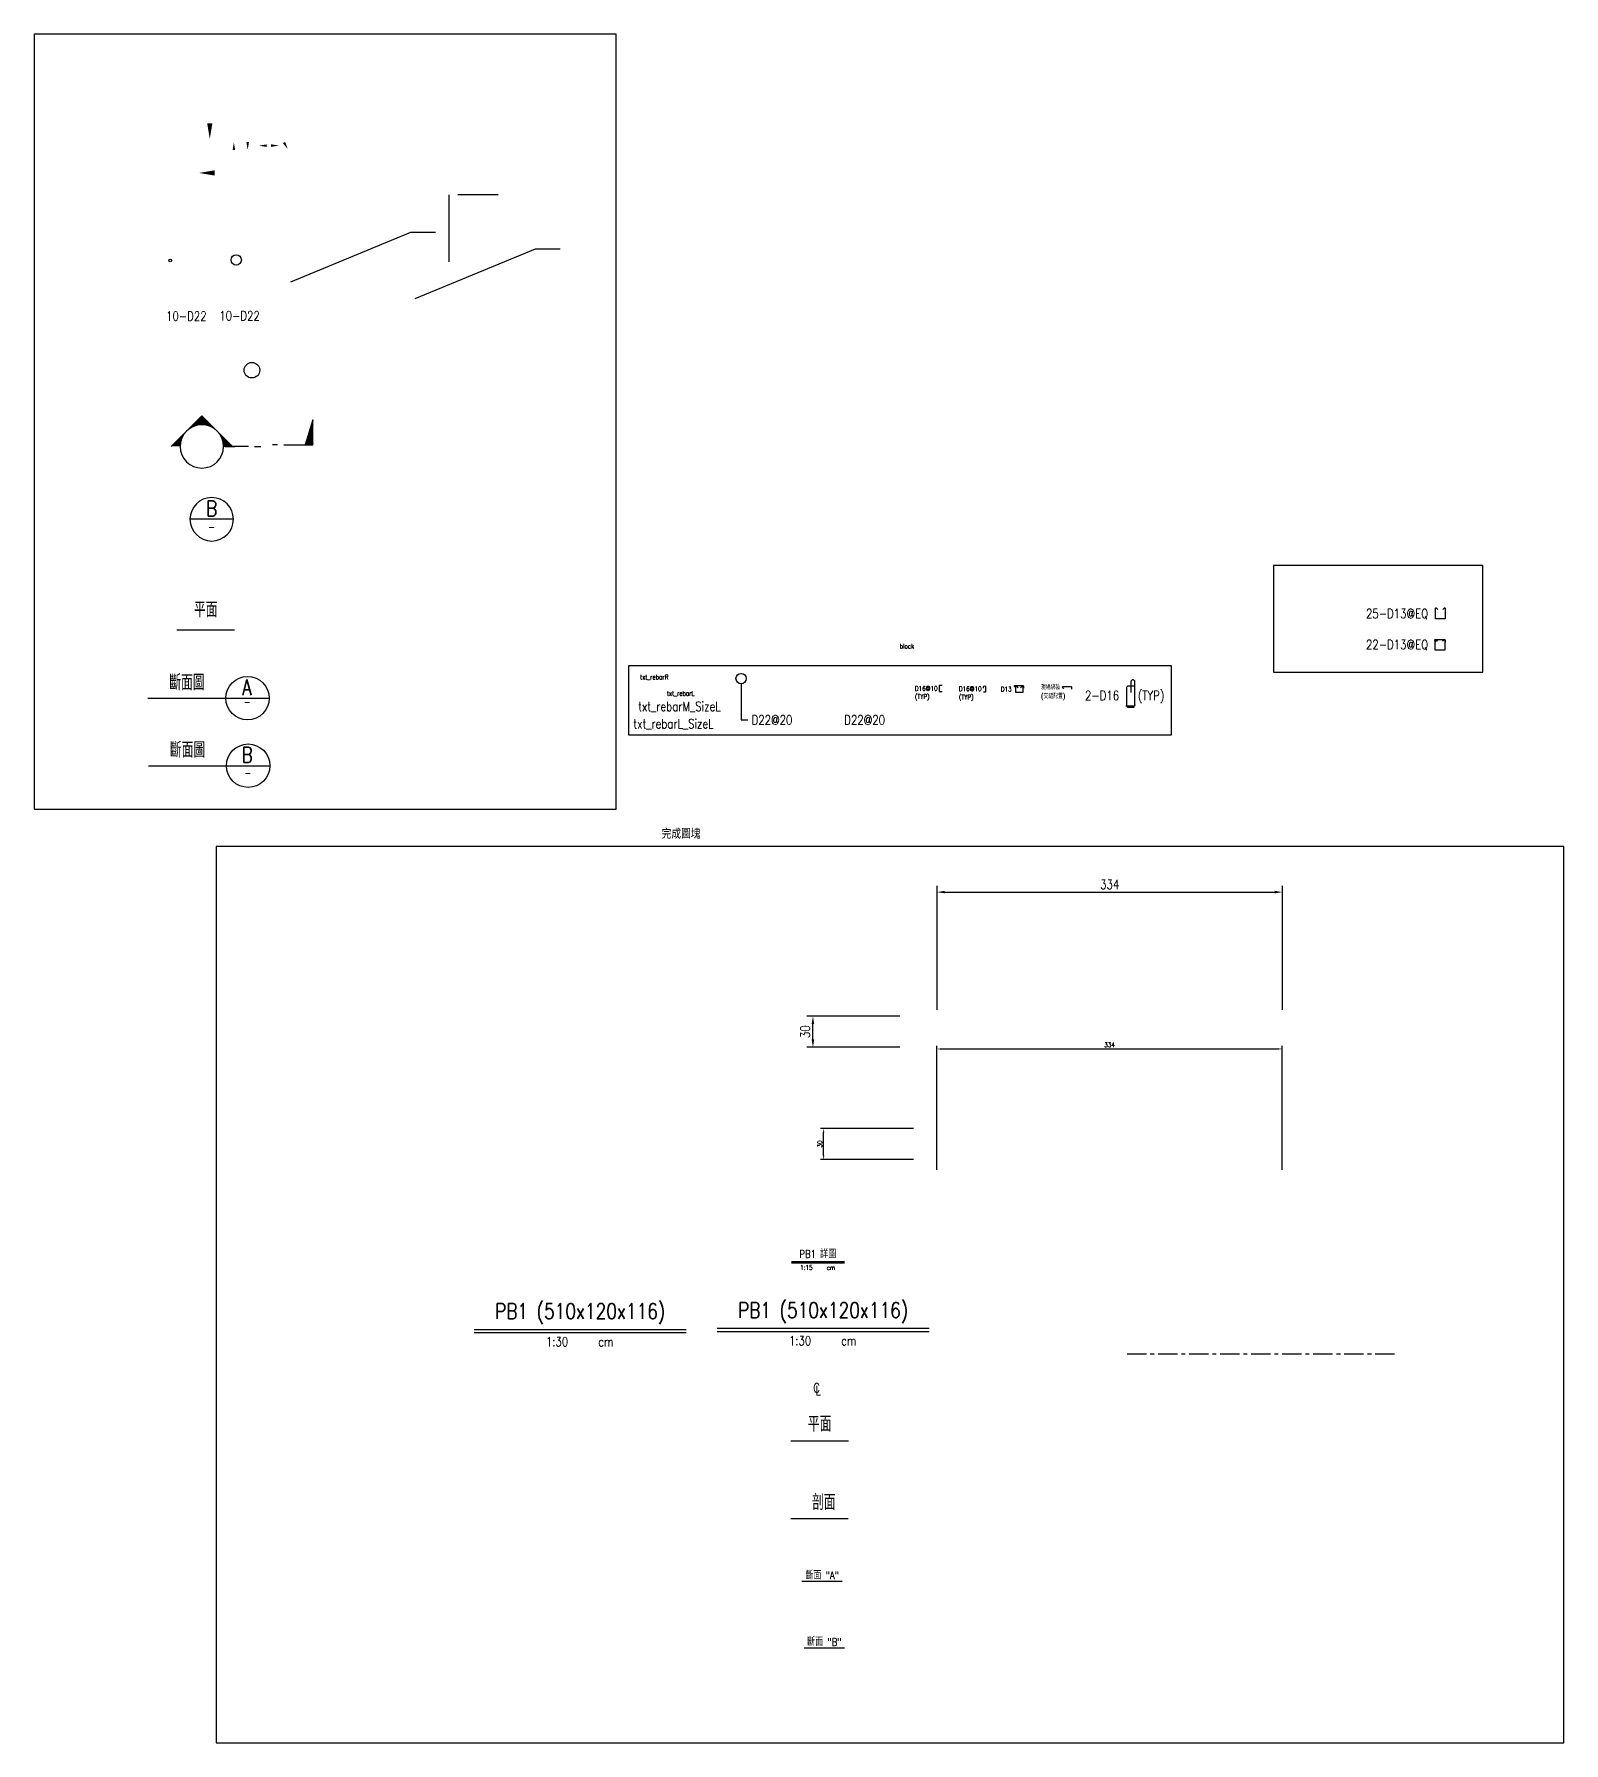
# Model space of a CAD drawing. Extents: x -46 to 10091, y -1640 to 3150.
# Drawn here: x 880 to 2359, y 1497 to 3150 of the extents above; entities that cross this region are included whole.
import ezdxf
from ezdxf.enums import TextEntityAlignment as Align

# ---------------------------------------------------------------- set-up
doc = ezdxf.new("R2010")
doc.units = 0
doc.header["$LTSCALE"] = 3
doc.linetypes.add('CENTER', pattern=[2, 1.25, -0.25, 0.25, -0.25])
doc.layers.get('0').update_dxf_attribs({"linetype": 'CONTINUOUS'})
for name, color, linetype in [('HB_0', 7, 'CONTINUOUS'), ('HB_DIM', 1, 'CONTINUOUS'), ('HB_TXT_CTEXT', 2, 'CONTINUOUS'), ('RCAD.PARM.Treatle', 2, 'CONTINUOUS'), ('鋼筋', 3, 'CONTINUOUS')]:
    doc.layers.add(name, color=color, linetype=linetype)
doc.styles.get("Standard").update_dxf_attribs({"font": 'ROMANS.shx', "width": 0.8, "bigfont": 'LCHINA.shx'})
doc.dimstyles.new('30', dxfattribs={"dimscale": 3, "dimtxt": 3, "dimasz": 2.5, "dimexe": 2, "dimexo": 2, "dimgap": 1, "dimtad": 1, "dimdsep": 46, "dimtxsty": 'Standard', "dimcen": 0, "dimclrd": 256, "dimclre": 256, "dimclrt": 2, "dimadec": 0, "dimazin": 0, "dimtfac": 1, "dimtix": 1, "dimtmove": 2, "dimatfit": 3, "dimfxl": 0, "dimtolj": 1, "dimtzin": 0, "dimarcsym": 0})

# ---------------------------------------------------------------- blocks, each defined once
blk = doc.blocks.new('C')
at = {"color": 3, "linetype": 'Continuous'}
blk.add_circle((0, 0), 1.2, dxfattribs=at)
blk = doc.blocks.new('ArrowD')
at = {"color": 0, "linetype": 'Continuous'}
blk.add_solid([(-2.5, 15), (2.5, 15), (0, 0)], dxfattribs=at)
blk = doc.blocks.new('arrowL')
at = {"color": 0, "linetype": 'Continuous'}
blk.add_solid([(15, -2.5), (15, 2.5), (0, 0)], dxfattribs=at)
blk = doc.blocks.new('SEC2U0-n')
at = {"color": 2, "linetype": 'Continuous'}
for p, q in [((-9.9, 0), (0, 9.9)), ((0, 9.9), (9.9, 0)), ((-7.51, 0), (-10.62, 0))]:
    blk.add_line(p, q, dxfattribs=at)
at = {"color": 3}
for p, q in [((-17, 0), (-19, 0)), ((-15, 0), (-7, 0))]:
    blk.add_line(p, q, dxfattribs=at)
at = {"color": 2, "linetype": 'Continuous'}
blk.add_circle((0, 0), 7, dxfattribs=at)
for points in [[(0, 9.9), (-3.5, 6.06), (-4.95, 4.95), (-4.26, 5.55)], [(0, 9.9), (-1.81, 6.76), (-3.5, 6.06), (-1.81, 6.76)], [(0, 9.9), (0, 7), (-1.81, 6.76), (-0.91, 6.94)], [(0, 9.9), (3.5, 6.06), (4.95, 4.95), (4.26, 5.55)], [(0, 9.9), (1.81, 6.76), (3.5, 6.06), (1.81, 6.76)], [(0, 9.9), (0, 7), (1.81, 6.76), (0.91, 6.94)], [(-9.9, 0), (-6.06, 3.5), (-4.95, 4.95), (-5.55, 4.26)], [(-9.9, 0), (-6.76, 1.81), (-6.06, 3.5), (-6.76, 1.81)], [(-9.9, 0), (-7, 0), (-6.76, 1.81), (-6.94, 0.91)], [(9.9, 0), (6.06, 3.5), (4.95, 4.95), (5.55, 4.26)], [(9.9, 0), (6.76, 1.81), (6.06, 3.5), (6.76, 1.81)], [(9.9, 0), (7, 0), (6.76, 1.81), (6.94, 0.91)]]:
    blk.add_solid(points, dxfattribs=at)
blk = doc.blocks.new('ST-n')
at = {"color": 2}
blk.add_line((-7, 0), (7, 0), dxfattribs=at)
blk.add_circle((0, 0), 7, dxfattribs=at)
at = {"color": 3, "width": 0.8}
blk.add_attdef('A', text='', height=5, dxfattribs=at).set_placement((0, 3.5), align=Align.MIDDLE)
at = {"color": 1, "width": 0.8}
blk.add_attdef('HB2002', text='', height=2.5, dxfattribs=at).set_placement((0, -2.5), align=Align.MIDDLE)
blk = doc.blocks.new('*X5')
at = {"color": 0, "linetype": 'Continuous'}
for p, q in [((80.59, 269.21), (81.34, 269.96)), ((80.77, 269.21), (81.6, 270.04)), ((80.94, 269.21), (81.86, 270.12)), ((81.12, 269.21), (82.11, 270.2)), ((81.3, 269.21), (82.37, 270.29)), ((81.47, 269.21), (82.63, 270.37)), ((81.65, 269.21), (82.89, 270.45)), ((81.83, 269.21), (83.14, 270.53)), ((82, 269.21), (83.4, 270.61)), ((82.18, 269.21), (83.66, 270.69)), ((82.36, 269.21), (83.91, 270.77)), ((82.53, 269.21), (84.17, 270.85)), ((82.71, 269.21), (84.43, 270.93)), ((82.89, 269.21), (84.69, 271.01)), ((83.06, 269.21), (84.94, 271.09)), ((83.24, 269.21), (85.2, 271.17)), ((83.42, 269.21), (85.46, 271.25)), ((83.59, 269.21), (85.71, 271.33)), ((83.77, 269.21), (85.97, 271.41)), ((83.95, 269.21), (86.23, 271.49)), ((84.12, 269.21), (86.49, 271.57)), ((84.3, 269.21), (86.74, 271.65)), ((84.48, 269.21), (86.93, 271.66)), ((84.65, 269.21), (86.93, 271.48)), ((84.83, 269.21), (86.93, 271.31)), ((85.01, 269.21), (86.93, 271.13)), ((85.19, 269.21), (86.93, 270.95)), ((85.36, 269.21), (86.93, 270.78)), ((85.54, 269.21), (86.93, 270.6)), ((85.72, 269.21), (86.93, 270.42)), ((85.89, 269.21), (86.93, 270.25)), ((86.07, 269.21), (86.93, 270.07)), ((79, 269.21), (79.03, 269.24)), ((79.17, 269.21), (79.29, 269.32)), ((79.35, 269.21), (79.54, 269.4)), ((79.53, 269.21), (79.8, 269.48)), ((79.71, 269.21), (80.06, 269.56)), ((79.88, 269.21), (80.31, 269.64)), ((80.06, 269.21), (80.57, 269.72)), ((80.24, 269.21), (80.83, 269.8)), ((80.41, 269.21), (81.09, 269.88)), ((86.25, 269.21), (86.93, 269.89)), ((86.42, 269.21), (86.93, 269.72)), ((86.6, 269.21), (86.93, 269.54)), ((86.78, 269.21), (86.93, 269.36))]:
    blk.add_line(p, q, dxfattribs=at)
blk = doc.blocks.new('SEND-n')
at = {"color": 3}
for p, q in [((9.44, 0), (0, 0)), ((11.42, 0), (13, 0))]:
    blk.add_line(p, q, dxfattribs=at)
at = {"color": 2, "linetype": 'Continuous'}
blk.add_lwpolyline([(0, 0), (0, 8), (2.5, 0)], close=True, dxfattribs=at)
at = {"color": 2, "linetype": 'Continuous', "rotation": 270}
blk.add_blockref('*X5', (-269.21, 86.93), dxfattribs=at)
blk = doc.blocks.new('slab_sectionA')
at = {"color": 3, "linetype": 'Continuous'}
for p, q in [((-75.3, 0), (0, 0)), ((0, 0), (42, 0))]:
    blk.add_line(p, q, dxfattribs=at)
at = {"color": 4, "linetype": 'Continuous'}
blk.add_circle((21, 0), 21, dxfattribs=at)
at = {"color": 3, "linetype": 'Continuous', "width": 0.8}
blk.add_text('斷面圖', height=15, rotation=360, dxfattribs=at).set_placement((-37.6, 16), align=Align.MIDDLE)
at = {"color": 0, "linetype": 'Continuous', "width": 0.8}
for tag, p, height in [('A', (15.8, 3), 15), ('-', (17.3, -7.5), 7.5)]:
    blk.add_attdef(tag, p, '', height=height, dxfattribs=at)
blk = doc.blocks.new('slab_sectionB')
at = {"layer": 'RCAD.PARM.Treatle', "color": 3, "linetype": 'Continuous'}
for p, q in [((-75.3, 0), (0, 0)), ((0, 0), (42, 0))]:
    blk.add_line(p, q, dxfattribs=at)
at = {"layer": 'RCAD.PARM.Treatle', "color": 4, "linetype": 'Continuous'}
blk.add_circle((21, 0), 21, dxfattribs=at)
at = {"color": 0, "linetype": 'Continuous', "width": 0.8}
for tag, p, height in [('B', (14.7, 3), 15), ('-', (17.3, -10.7), 7.5)]:
    blk.add_attdef(tag, p, '', height=height, dxfattribs=at)
at = {"layer": 'RCAD.PARM.Treatle', "color": 3, "linetype": 'Continuous', "width": 0.8}
blk.add_text('斷面圖', height=15, rotation=360, dxfattribs=at).set_placement((-37.6, 16), align=Align.MIDDLE)
blk = doc.blocks.new('slab_topview')
at = {"color": 4, "linetype": 'Continuous'}
blk.add_line((-27.8, 0), (27.8, 0), dxfattribs=at)
at = {"color": 4, "linetype": 'Continuous', "width": 0.8}
blk.add_text('平面', height=15, rotation=360, dxfattribs=at).set_placement((0, 19.7), align=Align.MIDDLE)
blk = doc.blocks.new('rebar_arrowL')
at = {"color": 1, "linetype": 'Continuous', "extrusion": (0, 0, -1)}
blk.add_solid([(-7.5, 1.3), (0, 0), (-7.5, -1.2)], dxfattribs=at)
blk = doc.blocks.new('rebar_arrowU')
at = {"color": 1, "linetype": 'Continuous'}
blk.add_solid([(-1.25, -7.5), (0, 0), (1.25, -7.5)], dxfattribs=at)
blk = doc.blocks.new('slab_PVC')
at = {"layer": 'RCAD.PARM.Treatle', "color": 4, "linetype": 'Continuous'}
blk.add_circle((0, 0), 7.53, dxfattribs=at)
blk = doc.blocks.new('rebar_num')
at = {"color": 0, "linetype": 'Continuous', "width": 0.8}
blk.add_attdef('A', text='', height=9, dxfattribs=at).set_placement((-3.1, 3.9), align=Align.MIDDLE_LEFT)
blk = doc.blocks.new('H_Circle_guide')
at = {"layer": 'HB_TXT_CTEXT', "color": 1, "linetype": 'Continuous'}
blk.add_lwpolyline([(0, -5), (0, -40), (6.4, -40)], dxfattribs=at)
blk.add_circle((0, 0), 5, dxfattribs=at)
at = {"color": 0, "linetype": 'Continuous', "width": 0.8}
blk.add_attdef('A', text='', height=9, dxfattribs=at).set_placement((10.1, -40), align=Align.MIDDLE_LEFT)
blk = doc.blocks.new('H_Arrow_guide')
at = {"layer": 'HB_TXT_CTEXT', "color": 1, "linetype": 'Continuous'}
blk.add_lwpolyline([(0, 0, 0, 2.5, 0), (0, -7.5, 0, 0, 0), (0, -37, 0, 0, 0), (7.5, -37, 0, 0, 0)], format="xyseb", dxfattribs=at)
at = {"color": 0, "linetype": 'Continuous', "width": 0.8}
blk.add_attdef('A', text='', height=9, dxfattribs=at).set_placement((9.7, -35.9), align=Align.MIDDLE_LEFT)
blk = doc.blocks.new('*D14')
at = {"layer": 'HB_DIM', "linetype": 'Continuous', "lineweight": -2, "transparency": 16777216}
for p, q in [((1753.2, 2206), (1753.2, 2326)), ((1760.7, 2320), (2079.7, 2320)), ((2087.2, 2206), (2087.2, 2326))]:
    blk.add_line(p, q, dxfattribs=at)
at = {"layer": 'HB_DIM', "transparency": 16777216}
for points in [[(1760.7, 2321.3), (1760.7, 2318.8), (1753.2, 2320)], [(2079.7, 2318.8), (2079.7, 2321.3), (2087.2, 2320)]]:
    blk.add_solid(points, dxfattribs=at)
at = {"layer": 'HB_DIM', "color": 2, "linetype": 'Continuous', "transparency": 16777216, "insert": (1920.2, 2327.5), "char_height": 9, "attachment_point": 5, "rotation": 0}
blk.add_mtext('\\A1;334', dxfattribs=at)
blk = doc.blocks.new('*D15')
at = {"layer": 'HB_DIM', "linetype": 'Continuous', "lineweight": -2, "transparency": 16777216}
for p, q in [((1717.2, 2200), (1627.2, 2200)), ((1633.2, 2177.5), (1633.2, 2192.5)), ((1717.2, 2170), (1627.2, 2170))]:
    blk.add_line(p, q, dxfattribs=at)
at = {"layer": 'HB_DIM', "transparency": 16777216}
for points in [[(1634.4, 2192.5), (1631.9, 2192.5), (1633.2, 2200)], [(1631.9, 2177.5), (1634.4, 2177.5), (1633.2, 2170)]]:
    blk.add_solid(points, dxfattribs=at)
at = {"layer": 'HB_DIM', "color": 2, "linetype": 'Continuous', "transparency": 16777216, "insert": (1625.7, 2185), "char_height": 9, "attachment_point": 5, "rotation": 90}
blk.add_mtext('\\A1;30', dxfattribs=at)
blk = doc.blocks.new('beam_Topview')
at = {"layer": 'HB_TXT_CTEXT', "color": 4, "linetype": 'Continuous'}
blk.add_line((-27.8, 0), (27.8, 0), dxfattribs=at)
at = {"layer": 'HB_TXT_CTEXT', "color": 4, "linetype": 'Continuous', "width": 0.8}
blk.add_text('平面', height=15, rotation=360, dxfattribs=at).set_placement((0, 16.5), align=Align.MIDDLE)
blk = doc.blocks.new('beam_SectionSide')
at = {"layer": 'HB_TXT_CTEXT', "color": 4, "linetype": 'Continuous'}
blk.add_line((-27.8, 0), (27.8, 0), dxfattribs=at)
at = {"layer": 'HB_TXT_CTEXT', "color": 4, "linetype": 'Continuous', "width": 0.8}
blk.add_text(' 剖面', height=15, rotation=360, dxfattribs=at).set_placement((0, 16.5), align=Align.MIDDLE)
blk = doc.blocks.new('beam_SectionA')
at = {"layer": 'HB_TXT_CTEXT', "color": 4, "linetype": 'Continuous'}
blk.add_line((-19.5, 0), (19.5, 0), dxfattribs=at)
at = {"layer": 'HB_TXT_CTEXT', "color": 4, "linetype": 'Continuous', "width": 0.8}
blk.add_text('斷面 "A"', height=7.5, rotation=360, dxfattribs=at).set_placement((0, 6.6), align=Align.MIDDLE)
blk = doc.blocks.new('beam_SectionB')
at = {"layer": 'HB_TXT_CTEXT', "color": 4, "linetype": 'Continuous'}
blk.add_line((-19.5, 0), (19.5, 0), dxfattribs=at)
at = {"layer": 'HB_TXT_CTEXT', "color": 4, "linetype": 'Continuous', "width": 0.8}
blk.add_text('斷面 "B"', height=7.5, rotation=360, dxfattribs=at).set_placement((0, 6.6), align=Align.MIDDLE)
blk = doc.blocks.new('beam_title')
at = {"layer": 'HB_TXT_CTEXT', "color": 3, "linetype": 'Continuous'}
blk.add_line((-102.5, 3), (102.5, 3), dxfattribs=at)
at = {"layer": 'HB_TXT_CTEXT', "color": 1, "linetype": 'Continuous'}
blk.add_line((-102.5, 0), (102.5, 0), dxfattribs=at)
at = {"color": 3, "linetype": 'Continuous', "width": 0.8}
blk.add_attdef('A', text='', height=15, dxfattribs=at).set_placement((0, 19.5), align=Align.MIDDLE)
at = {"color": 2, "linetype": 'Continuous', "width": 0.8}
for tag, p in [('1:30', (-22.4, -9)), ('CM', (24.8, -9))]:
    blk.add_attdef(tag, text='', height=9, dxfattribs=at).set_placement(p, align=Align.MIDDLE)
blk = doc.blocks.new('beam_titleD')
at = {"layer": 'HB_TXT_CTEXT', "color": 3, "linetype": 'Continuous'}
blk.add_line((-25.6, 1.5), (25.6, 1.5), dxfattribs=at)
at = {"layer": 'HB_TXT_CTEXT', "color": 1, "linetype": 'Continuous'}
blk.add_line((-25.6, 0), (25.6, 0), dxfattribs=at)
at = {"color": 3, "linetype": 'Continuous', "width": 0.8}
blk.add_attdef('A', text='', height=7.5, dxfattribs=at).set_placement((-0.1, 9.6), align=Align.MIDDLE)
at = {"color": 2, "linetype": 'Continuous', "width": 0.8}
for tag, p in [('1:15', (-11.2, -4.5)), ('CM', (12.6, -4.5))]:
    blk.add_attdef(tag, text='', height=4.5, dxfattribs=at).set_placement(p, align=Align.MIDDLE)
blk = doc.blocks.new('cl')
at = {"layer": 'HB_TXT_CTEXT', "linetype": 'Continuous', "width": 0.8}
for s, p in [('C', (-0.18, 0.11)), ('L', (0.23, -0.56))]:
    blk.add_text(s, height=2.5, dxfattribs=at).set_placement(p, align=Align.MIDDLE)
blk = doc.blocks.new('*D23')
at = {"layer": 'HB_DIM', "linetype": 'Continuous', "lineweight": -2, "transparency": 16777216}
for p, q in [((1753, 2051.3), (1753, 2171.3)), ((1756.8, 2168.3), (2083.3, 2168.3)), ((2087, 2051.3), (2087, 2171.3))]:
    blk.add_line(p, q, dxfattribs=at)
at = {"layer": 'HB_DIM', "transparency": 16777216}
for points in [[(1756.8, 2168.9), (1756.8, 2167.7), (1753, 2168.3)], [(2083.3, 2167.7), (2083.3, 2168.9), (2087, 2168.3)]]:
    blk.add_solid(points, dxfattribs=at)
at = {"layer": 'HB_DIM', "color": 2, "linetype": 'Continuous', "transparency": 16777216, "insert": (1920, 2172.3), "char_height": 4.5, "attachment_point": 5, "rotation": 0}
blk.add_mtext('\\A1;334', dxfattribs=at)
blk = doc.blocks.new('*D24')
at = {"layer": 'HB_DIM', "linetype": 'Continuous', "lineweight": -2, "transparency": 16777216}
for p, q in [((1730.5, 2091.4), (1640.5, 2091.4)), ((1643.5, 2065.2), (1643.5, 2087.7)), ((1730.5, 2061.4), (1640.5, 2061.4))]:
    blk.add_line(p, q, dxfattribs=at)
at = {"layer": 'HB_DIM', "transparency": 16777216}
for points in [[(1644.2, 2087.7), (1642.9, 2087.7), (1643.5, 2091.4)], [(1642.9, 2065.2), (1644.2, 2065.2), (1643.5, 2061.4)]]:
    blk.add_solid(points, dxfattribs=at)
at = {"layer": 'HB_DIM', "color": 2, "linetype": 'Continuous', "transparency": 16777216, "insert": (1639.8, 2076.4), "char_height": 4.5, "attachment_point": 5, "rotation": 90}
blk.add_mtext('\\A1;30', dxfattribs=at)
blk = doc.blocks.new('rebar_arrowD')
at = {"color": 1, "linetype": 'Continuous'}
blk.add_solid([(-1.25, -7.5), (0, 0), (1.25, -7.5)], dxfattribs=at)
blk = doc.blocks.new('rebar_arrowR')
at = {"color": 1, "linetype": 'Continuous', "extrusion": (0, 0, -1)}
blk.add_solid([(-7.5, 1.3), (0, 0), (-7.5, -1.2)], dxfattribs=at)
blk = doc.blocks.new('rebar_Tie_90_90')
at = {"layer": 'HB_TXT_CTEXT', "linetype": 'Continuous'}
blk.add_lwpolyline([(26.4, 2.6), (23.6, 2.6, 0.414214), (23.4, 2.4), (23.4, -3.2, 0.414214), (23.6, -3.3), (26.4, -3.3)], format="xyb", dxfattribs=at)
at = {"color": 2, "linetype": 'Continuous', "width": 0.8}
for tag, p in [('D16@10', (0, -0.2)), ('(TYP)', (0, -8.2))]:
    blk.add_attdef(tag, text='', height=4.5, dxfattribs=at).set_placement(p, align=Align.MIDDLE_LEFT)
blk = doc.blocks.new('rebar_HoopUwithTie')
at = {"layer": 'HB_TXT_CTEXT', "linetype": 'Continuous'}
for points in [[(-6.8, 1.4), (-8, 2.6, -0.668179), (-7.6, 3.6), (-0.1, 3.6, -0.414214), (0.5, 3), (0.5, 1.1)], [(-2.2, 1.4), (-1, 2.6, -0.668179), (0, 2.2), (0, -3.3), (-6.9, -3.3), (-6.9, 2.2, -0.668179), (-5.9, 2.6), (-4.7, 1.4)]]:
    blk.add_lwpolyline(points, format="xyb", dxfattribs=at)
at = {"color": 2, "linetype": 'Continuous', "width": 0.8}
blk.add_attdef('D13', text='', height=4.5, dxfattribs=at).set_placement((-21.3, 0), align=Align.MIDDLE_LEFT)
blk = doc.blocks.new('rebar_Tie_180_90')
at = {"layer": 'HB_TXT_CTEXT', "linetype": 'Continuous'}
blk.add_lwpolyline([(23.9, 0.5), (23.9, 1.8, -1), (25.9, 1.8), (25.9, -2.6, -0.414214), (25.3, -3.2), (23.7, -3.2)], format="xyb", dxfattribs=at)
at = {"color": 2, "linetype": 'Continuous', "width": 0.8}
for tag, p in [('D16@10', (0, 0)), ('(TYP)', (0, -8))]:
    blk.add_attdef(tag, text='', height=4.5, dxfattribs=at).set_placement(p, align=Align.MIDDLE_LEFT)
blk = doc.blocks.new('rebar_Tie_135_90')
at = {"layer": '鋼筋', "color": 7, "linetype": 'Continuous'}
blk.add_lwpolyline([(22.4, -1.3), (21.2, -0.1, -0.668179), (21.6, 1), (29.1, 1, -0.414214), (29.7, 0.4), (29.7, -1.6)], format="xyb", dxfattribs=at)
at = {"color": 2, "linetype": 'Continuous', "width": 0.8}
for tag, p in [('現場綁紮', (0.2, 0)), ('(交錯配置)', (0.2, -8.5))]:
    blk.add_attdef(tag, text='', height=4.5, dxfattribs=at).set_placement(p, align=Align.MIDDLE_LEFT)
blk = doc.blocks.new('rebar_2Tie_180_90')
at = {"layer": 'HB_TXT_CTEXT', "linetype": 'Continuous'}
for points in [[(45.7, 9.3), (39.8, 9.3, 0.414214), (38.6, 8.1), (38.6, -9.6)], [(46.5, -8.7), (46.5, 13.7, 1), (42.7, 13.7), (42.7, 3.3)], [(46.5, -8.7, -0.414214), (45.3, -9.9), (37.8, -9.9)], [(38.6, -9.6, 0.414214), (39.8, -10.8), (45.7, -10.8)]]:
    blk.add_lwpolyline(points, format="xyb", dxfattribs=at)
at = {"color": 2, "linetype": 'Continuous', "width": 0.8}
for tag, p in [('2-D16', (-1.7, 0.4)), ('(TYP)', (49.4, 0.4))]:
    blk.add_attdef(tag, text='', height=9, dxfattribs=at).set_placement(p, align=Align.MIDDLE_LEFT)
blk = doc.blocks.new('dim_rebar_HoopU')
at = {"linetype": 'Continuous'}
blk.add_lwpolyline([(44.2, 4.5), (45.4, 5.7, -0.668179), (46.5, 5.3), (46.5, -4.7), (37, -4.7), (37, 5.3, -0.668179), (38.1, 5.7), (39.3, 4.5)], format="xyb", dxfattribs=at)
at = {"linetype": 'Continuous', "width": 0.8}
blk.add_attdef('25-D13@EQ', text='', height=9, dxfattribs=at).set_placement((0, 0), align=Align.MIDDLE)
blk = doc.blocks.new('dim_rebar_HoopUwithTie')
at = {"linetype": 'Continuous'}
for points in [[(37.7, 3.1), (36.5, 4.3, -0.668179), (36.9, 5.3), (45.8, 5.3, -0.414214), (46.4, 4.7), (46.4, 2.8)], [(43.9, 4), (45.1, 5.2, -0.668179), (46.1, 4.8), (46.1, -4.9), (36.7, -4.9), (36.7, 4.8, -0.668179), (37.7, 5.2), (38.9, 4)]]:
    blk.add_lwpolyline(points, format="xyb", dxfattribs=at)
at = {"linetype": 'Continuous', "width": 0.8}
blk.add_attdef('22-D13@EQ', text='', height=9, dxfattribs=at).set_placement((0, 0), align=Align.MIDDLE)

msp = doc.modelspace()

# ---------------------------------------------------------------- linework, layer by layer
at = {"color": 3, "linetype": 'Continuous'}
msp.add_line((990.13, 2507.582), (1065.422, 2507.582), dxfattribs=at)
at = {"linetype": 'Continuous'}
for points in [[(880.081, 3149.806), (880.081, 2400.339), (1442.934, 2400.339), (1442.934, 3149.806)], [(2078.415, 2635.847), (2078.415, 2532.903), (2280.956, 2532.903), (2280.956, 2635.847)], [(1454.872, 2538.998), (1454.872, 2471.979), (1980.002, 2471.979), (1980.002, 2538.998)], [(1056.022, 2364.072), (1056.022, 1497.219), (2359.311, 1497.219), (2359.311, 2364.072)]]:
    msp.add_lwpolyline(points, close=True, dxfattribs=at)
at = {"layer": 'HB_0', "color": 3, "linetype": 'Continuous'}
msp.add_line((1328.728, 2994.541), (1289.728, 2994.541), dxfattribs=at)
at = {"layer": 'HB_0', "color": 1, "linetype": 'CENTER', "ltscale": 5}
msp.add_lwpolyline([(1936.946, 1873.383), (2198.561, 1873.383)], dxfattribs=at)
at = {"layer": 'HB_DIM', "color": 4, "linetype": 'Continuous'}
msp.add_line((1281.465, 2929.725), (1281.465, 2994.469), dxfattribs=at)
at = {"layer": 'HB_TXT_CTEXT', "color": 1, "linetype": 'Continuous'}
msp.add_lwpolyline([(1131.809, 3028.623, 0, 1.25, 0), (1133.641, 3031.894, 0, 0, 0), (1144.33, 3050.979, 0, 0, 0), (1148.08, 3050.979, 0, 0, 0)], format="xyseb", dxfattribs=at)
at = {"layer": 'RCAD.PARM.Treatle', "color": 1, "linetype": 'Continuous'}
msp.add_lwpolyline([(1128.167, 2910.299), (1244.393, 2958.188), (1268.178, 2958.188)], dxfattribs=at)
at = {"layer": 'RCAD.PARM.Treatle', "color": 4, "linetype": 'Continuous'}
msp.add_lwpolyline([(1248.648, 2894.172), (1364.874, 2942.061), (1388.658, 2942.061)], dxfattribs=at)
at = {"layer": 'RCAD.PARM.Treatle', "color": 1, "linetype": 'Continuous'}
msp.add_circle((1075.448, 2931.401), 5, dxfattribs=at)

# ---------------------------------------------------------------- block references
at = {"linetype": 'Continuous'}
for name, p in [('rebar_arrowU', (1073.195, 3045.204)), ('rebar_arrowL', (1097.473, 3041.924))]:
    msp.add_blockref(name, p, dxfattribs=at)
for name, p, rotation in [('rebar_arrowD', (1086.554, 3038), 180), ('rebar_arrowR', (1116.75, 3042.094), 180), ('rebar_arrowD', (1125.437, 3038.517), 209.9999999999999)]:
    msp.add_blockref(name, p, dxfattribs=dict(at, rotation=rotation))
at = {"color": 0, "linetype": 'Continuous'}
ref = msp.add_blockref('rebar_num', (1062.24, 2873.567), dxfattribs=at)
ref.add_attrib('A', '10-D22', dxfattribs={"linetype": 'Continuous', "height": 9, "width": 0.8}).set_placement((1059.111, 2877.438), align=Align.MIDDLE_LEFT)
for name, p in [('slab_topview', (1045.978, 2573.678)), ('beam_Topview', (1639.664, 1789.313)), ('beam_SectionSide', (1639.534, 1714.177)), ('beam_SectionA', (1642.068, 1653.529)), ('beam_SectionB', (1644.133, 1589.116))]:
    msp.add_blockref(name, p, dxfattribs=at)
at = {"linetype": 'Continuous'}
for name, p, values in [('dim_rebar_HoopU', (2198.075, 2588.965), {'25-D13@EQ': '25-D13@EQ'}), ('dim_rebar_HoopUwithTie', (2198.092, 2558.973), {'22-D13@EQ': '22-D13@EQ'}), ('rebar_Tie_90_90', (1731.73, 2517.281), {'D16@10': 'D16@10', '(TYP)': '(TYP)'}), ('rebar_Tie_180_90', (1774.29, 2516.69), {'D16@10': 'D16@10', '(TYP)': '(TYP)'}), ('rebar_HoopUwithTie', (1836.163, 2516.319), {'D13': 'D13'}), ('rebar_Tie_135_90', (1853.514, 2518.038), {'現場綁紮': '現場綁紮', '(交錯配置)': '(交錯配置)'}), ('rebar_2Tie_180_90', (1897.956, 2509.805), {'2-D16': '2-D16', '(TYP)': '(TYP)'})]:
    msp.add_blockref(name, p, dxfattribs=at).add_auto_attribs(values)
at = {"color": 0, "linetype": 'Continuous'}
for name, p, values in [('slab_sectionA', (1065.422, 2507.582), {'A': 'A', '-': '-'}), ('H_Circle_guide', (1563.739, 2526.553), {'A': 'D22@20'}), ('H_Arrow_guide', (1653.739, 2522.446), {'A': 'D22@20'}), ('slab_sectionB', (1065.985, 2442.307), {'B': 'B', '-': '-'}), ('beam_titleD', (1638, 1961.309), {'A': 'PB1 詳圖', '1:15': '1:15', 'CM': 'cm'}), ('beam_title', (1643.091, 1895.133), {'A': 'PB1 (510x120x116)', '1:30': '1:30', 'CM': 'cm'})]:
    msp.add_blockref(name, p, dxfattribs=at).add_auto_attribs(values)
ref = msp.add_blockref('beam_title', (1408.138, 1894.129), dxfattribs=at)
ref.add_attrib('A', 'PB1 (510x120x116)', dxfattribs={"color": 0, "linetype": 'Continuous', "height": 15, "width": 0.8}).set_placement((1408.135, 1913.627), align=Align.MIDDLE)
ref.add_attrib('1:30', '1:30', dxfattribs={"color": 0, "linetype": 'Continuous', "height": 9, "width": 0.8}).set_placement((1385.703, 1885.126), align=Align.MIDDLE)
ref.add_attrib('CM', 'cm', dxfattribs={"color": 0, "linetype": 'Continuous', "height": 9, "width": 0.8}).set_placement((1432.975, 1885.127), align=Align.MIDDLE)
at = {"layer": 'HB_0', "linetype": 'Continuous', "xscale": 3.6, "yscale": 3.6, "zscale": 3.6, "rotation": 359.9999999999999}
msp.add_blockref('cl', (1637.357, 1840.112), dxfattribs=at)
at = {"layer": 'RCAD.PARM.Treatle', "color": 0, "linetype": 'Continuous'}
for name, p in [('ArrowD', (1049.895, 3048.418)), ('arrowL', (1039.511, 3015.599)), ('slab_PVC', (1090.627, 2824.8))]:
    msp.add_blockref(name, p, dxfattribs=at)
at = {"layer": 'RCAD.PARM.Treatle', "linetype": 'Continuous'}
msp.add_blockref('C', (1011.636, 2930.906), dxfattribs=at)
at = {"layer": 'RCAD.PARM.Treatle', "linetype": 'Continuous', "xscale": -3.000000000160651, "yscale": 2.999999999925704, "zscale": 3, "rotation": 359.9999999991219}
for name, p in [('SEC2U0-n', (1042.265, 2751.111)), ('SEND-n', (1149.694, 2752.739))]:
    msp.add_blockref(name, p, dxfattribs=at)
at = {"layer": 'RCAD.PARM.Treatle', "linetype": 'Continuous'}
ref = msp.add_blockref('ST-n', (1051.745, 2680.589), dxfattribs=dict(at, xscale=-3.000000000160651, yscale=2.999999999925704, zscale=3, rotation=359.9999999991219))
ref.add_attrib('HB2002', '-', dxfattribs={"layer": '0', "color": 1, "height": 7.5, "rotation": 360, "width": 0.8}).set_placement((1051.745, 2673.089), align=Align.MIDDLE)
ref.add_attrib('A', 'B', dxfattribs={"layer": '0', "color": 3, "height": 15, "rotation": 360, "width": 0.8}).set_placement((1051.745, 2691.089), align=Align.MIDDLE)

# ---------------------------------------------------------------- texts
at = {"color": 3, "linetype": 'Continuous', "width": 0.8}
msp.add_text('斷面圖', height=15, rotation=360, dxfattribs=at).set_placement((1027.776, 2523.613), align=Align.MIDDLE)
at = {"linetype": 'Continuous', "insert": (1717.092, 2560.154), "char_height": 4.5, "width": 18.27795, "attachment_point": 1}
msp.add_mtext('{block}', dxfattribs=at)
at = {"color": 0, "linetype": 'Continuous', "insert": (1486.904, 2380.747), "char_height": 9, "width": 93.49971, "attachment_point": 1}
msp.add_mtext('{完成圖塊}', dxfattribs=at)
at = {"layer": 'HB_DIM', "color": 2, "linetype": 'Continuous', "width": 0.8}
msp.add_text('txt_rebarR', height=4.5, dxfattribs=at).set_placement((1493.449, 2528.023), align=Align.MIDDLE_RIGHT)
msp.add_text('txt_rebarL', height=4.5, dxfattribs=at).set_placement((1491.975, 2512.241), align=Align.MIDDLE_LEFT)
at = {"layer": 'HB_TXT_CTEXT', "linetype": 'Continuous', "width": 0.8}
msp.add_text('txt_rebarM_SizeL', height=9, dxfattribs=at).set_placement((1504.067, 2499.637), align=Align.MIDDLE_CENTER)
msp.add_text('txt_rebarL_SizeL', height=9, dxfattribs=at).set_placement((1459.377, 2482.891), align=Align.MIDDLE_LEFT)
at = {"layer": 'RCAD.PARM.Treatle', "linetype": 'Continuous', "width": 0.8}
msp.add_text('10-D22', height=9, rotation=360, dxfattribs=at).set_placement((1007.648, 2877.13), align=Align.MIDDLE_LEFT)

# ---------------------------------------------------------------- dimensions: what is measured, and where the dimension line sits
at = {"layer": 'HB_DIM', "linetype": 'Continuous'}
dim = msp.add_linear_dim(base=(2087.155, 2320.028), p1=(1753.155, 2200.028), p2=(2087.155, 2200.028), angle=0, dimstyle='30', dxfattribs=at)
dim.commit()
dim.dimension.update_dxf_attribs({"geometry": '*D14', "text_midpoint": (1920.155, 2327.528)})
for base, p1, p2, override, picture, middle in [((1633.155, 2200.028), (1723.155, 2170.028), (1723.155, 2200.028), {"dimtad": 4}, '*D15', (1625.655, 2185.028)), ((1643.549, 2091.427), (1733.549, 2061.427), (1733.549, 2091.427), {"dimscale": 1.5, "dimtad": 4}, '*D24', (1639.799, 2076.427))]:
    dim = msp.add_linear_dim(base=base, p1=p1, p2=p2, angle=90, dimstyle='30', override=override, dxfattribs=at)
    dim.commit()
    dim.dimension.update_dxf_attribs({"geometry": picture, "text_midpoint": middle})
dim = msp.add_linear_dim(base=(2087.026, 2168.322), p1=(1753.026, 2048.322), p2=(2087.026, 2048.322), angle=0, dimstyle='30', override={"dimscale": 1.5}, dxfattribs=at)
dim.commit()
dim.dimension.update_dxf_attribs({"geometry": '*D23', "text_midpoint": (1920.026, 2172.322), "dimtype": 160})

doc.saveas('drawing.dxf')
